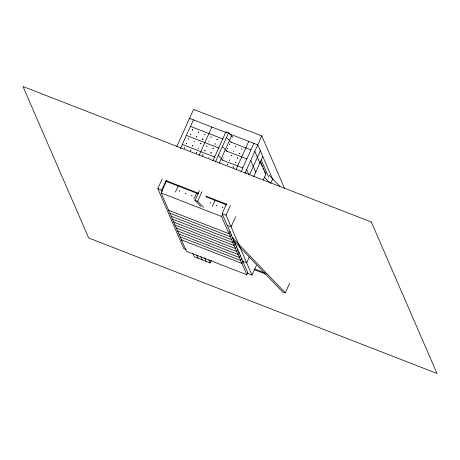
<?xml version="1.0" encoding="UTF-8"?>
<svg xmlns="http://www.w3.org/2000/svg" width="460" height="460" viewBox="0 0 460 460"><rect width="100%" height="100%" fill="white"/><g stroke="black" fill="none" stroke-linecap="round" stroke-linejoin="round"><path stroke-width="0.69" d="M184.552 147.867L184.253 148.045M188.629 138.828C188.307 139.633 188.318 138.115 188.646 139M190.67 134.309L190.319 134.395M190.699 150.259L190.348 150.345M192.74 145.739L192.389 145.826M194.453 141.369L194.62 141.093L194.695 141.41M198.536 132.336L198.829 132.158M196.523 152.8L196.69 152.519L196.759 152.841M198.858 132.181L198.691 132.463L198.622 132.146M196.845 152.651L196.552 152.823M198.547 148.108L198.829 148.385L198.645 148.091M200.6 143.761L200.899 143.589L200.629 143.79M200.939 143.784L200.767 143.48M202.641 139.242L202.94 139.07M202.963 139.093L202.67 139.271M205.033 150.523C204.677 151.357 204.717 149.799 205.051 150.696M206.753 146.153L207.103 146.067M208.771 141.462L209.099 141.588M210.841 152.892L211.123 153.168L210.945 152.875M213.221 148.396L213.055 148.678L212.98 148.356M214.935 144.026L215.234 143.853M215.257 143.876L214.912 143.963M217.108 139.57L217.143 139.225L217.137 139.639M229.62 160.086L229.27 160.172L229.649 160.155M233.703 151.047L233.404 151.225L233.674 151.024M235.744 146.527L235.445 146.705M233.726 166.997L233.433 167.175M239.51 153.421L239.683 153.72L239.85 153.439M221.358 162.081L221.323 162.19M223.347 157.63L223.307 157.975M227.51 148.557L227.585 148.724M254.863 156.498L254.903 156.601M186.369 249.561L183.776 248.555L157.797 188.629L162.138 179.02M176.68 146.815L193.574 109.399L261.803 135.941L284.642 188.623M162.259 191.463L161.69 190.147L166.1 180.383M180.498 148.488L193.43 119.853M247.762 272.757L246.853 274.769L186.403 251.252L161.144 192.976L166.445 181.228M175.415 192.038L178.371 185.489M199.186 155.118L211.87 127.023M193.861 199.209L196.817 192.665M200.836 206.511L194.994 200.41L199.416 190.624M212.963 160.62L225.917 131.922L228.585 132.762L233.007 137.379M203.504 207.351L197.662 201.25L202.003 191.636M215.378 162.012L228.585 132.762M219.132 163.369L231.552 135.861M212.302 206.385L214.958 200.491M236.072 169.464L248.756 141.375M256.346 265.489L252.011 275.097L248.118 273.579L222.14 213.658L226.544 203.895M240.948 172.005L253.88 143.365M246.853 274.769L221.588 216.493L222.766 213.877M252.011 275.097L226.032 215.171L230.368 205.562M244.915 173.357L261.803 135.941M249.423 174.978L260.337 150.805M192.608 253.017L194.218 256.72L210.197 262.936L211.347 260.394M235.715 216.579L231.087 226.826L227.194 225.314M253.753 176.617L262.821 156.538M230.259 231.167L229.08 233.778L168.636 210.26M231.541 234.14L230.368 236.739L169.918 213.227M232.53 237.751L231.65 239.7L171.206 216.189M233.812 240.73L232.938 242.667L172.488 219.15M263.258 179.958L265.892 174.121L260.331 161.299M235.388 243.047L234.22 245.628L173.771 222.117M236.658 246.037L235.503 248.59L175.059 225.078M237.946 248.998L236.791 251.557L176.341 228.039M239.206 252.005L238.073 254.518L177.629 231.006M270.612 183.425L272.682 178.842M240.396 255.185L239.361 257.479L178.911 233.967M241.73 258.037L240.643 260.446L180.193 236.929M243.018 260.998L241.925 263.407L181.481 239.896M249.314 256.933L246.669 262.781L242.776 261.268M233.484 240.626L282.618 291.973L285.286 292.813L289.627 283.205M246.048 172.678L246.094 172.782M250.982 165.617L251.028 165.721M186.582 143.457L186.248 143.324L186.616 143.416M196.69 136.637L196.656 136.982L196.661 136.574M196.581 136.666L196.805 136.81M192.728 145.849L192.401 145.716L192.769 145.803M204.694 134.619L205.033 134.642M206.764 146.05L206.879 146.217M216.988 139.403L217.212 139.547M211.169 153.019L210.916 152.812L211.209 152.979M229.563 144.279L229.661 143.934L229.402 144.354M227.499 148.913L227.424 148.591M231.351 155.612L231.466 155.785M235.756 162.587L235.428 162.455L235.796 162.541M204.769 134.538L204.809 134.791M190.566 150.196L190.612 150.449M196.713 152.588L196.679 152.933M204.947 150.713L205.005 150.495M235.549 146.746L235.583 146.401M208.984 157.303L208.972 157.711M227.453 164.542L227.418 164.887L227.424 164.473M194.994 200.41L197.662 201.25M226.36 132.664L189.537 118.335L189.825 118.996M228.994 133.688L257.772 144.883L272.901 179.78M190.48 126.379L223.031 139.041M231 142.14L250.93 149.891M210.996 136.833L210.858 137.143M192.683 129.766L192.447 130.036M211.128 136.942L210.887 137.207M192.544 130.071L192.372 129.772L192.74 129.858M239.821 153.416L239.528 153.594L239.792 153.352M190.377 134.487L190.612 134.222M186.403 135.418L218.948 148.08M226.257 150.92L246.847 158.93M237.653 157.832L237.515 158.136M213.193 148.367L212.951 148.637M186.432 143.221L186.605 143.52L186.242 143.434M265.892 174.121L264.368 171.396M182.321 144.457L214.872 157.119M222.174 159.959L242.771 167.969M184.523 147.844L184.385 148.149M202.837 154.911L202.935 155.296L202.641 155.123M202.699 155.215L202.935 154.951M198.271 193.16L165.997 180.607L166.353 181.43L198.237 193.833M205.516 195.977L226.446 204.119M206.212 196.932L226.803 204.941M157.797 188.629L161.69 190.147M222.14 213.658L226.032 215.171M161.144 192.976L221.588 216.493M254.604 268.996L264.58 272.878M254.012 269.531L265.868 274.143M269.295 175.306L279.939 186.421M225.917 131.922L226.895 132.94M226.458 137.482L231.322 142.571M264.448 177.18L269.905 182.884M222.375 146.521L227.24 151.605M218.293 155.555L222.674 160.137M232.179 237.32L285.286 292.813M241.92 148.988L241.626 148.816L241.621 149.161M237.837 158.027L237.544 157.855L237.544 158.2M233.674 166.905L233.668 167.25L233.375 167.083M202.912 139L202.906 139.345L202.613 139.179M261.234 160.051L268.605 177.048M260.199 161.776L262.142 166.267M262.976 168.193L263.534 169.475M254.823 151.409L259.877 163.064M250.74 160.442L255.794 172.103M246.663 169.481L248.906 174.662M208.857 259.854L210.197 262.936M204.596 257.68L206.201 261.383M200.87 256.743L202.204 259.831M196.874 255.191L198.208 258.273M179.348 190.911L179.676 191.038L179.348 190.911M185.495 193.303L185.823 193.43L185.495 193.303M191.642 195.69L191.969 195.822L191.642 195.69M210.082 202.866L210.41 202.992L210.082 202.866M216.229 205.258L216.556 205.384L216.229 205.258M222.375 207.65L222.703 207.776L222.375 207.65M231.322 155.549L231.679 155.739L231.322 155.549M247.842 168.182L247.842 168.182M248.049 168.262L248.049 168.262M248.906 170.24L248.906 170.24M250.09 163.743L250.09 163.743M249.763 172.212L249.763 172.212M252.132 159.223L252.132 159.223M251.597 167.612L251.597 167.612M251.804 167.693L251.804 167.693M252.988 161.201L252.988 161.201M254.173 154.704L254.173 154.704M253.845 163.173L253.845 163.173M255.024 156.682L255.024 156.682M255.679 158.579L255.679 158.579M255.881 158.66L255.881 158.66M225.469 153.077L225.469 153.077M263.419 179.434L263.419 179.434M371.341 222.025L23 86.52L88.659 237.975L437 373.48L371.341 222.025"/></g></svg>
